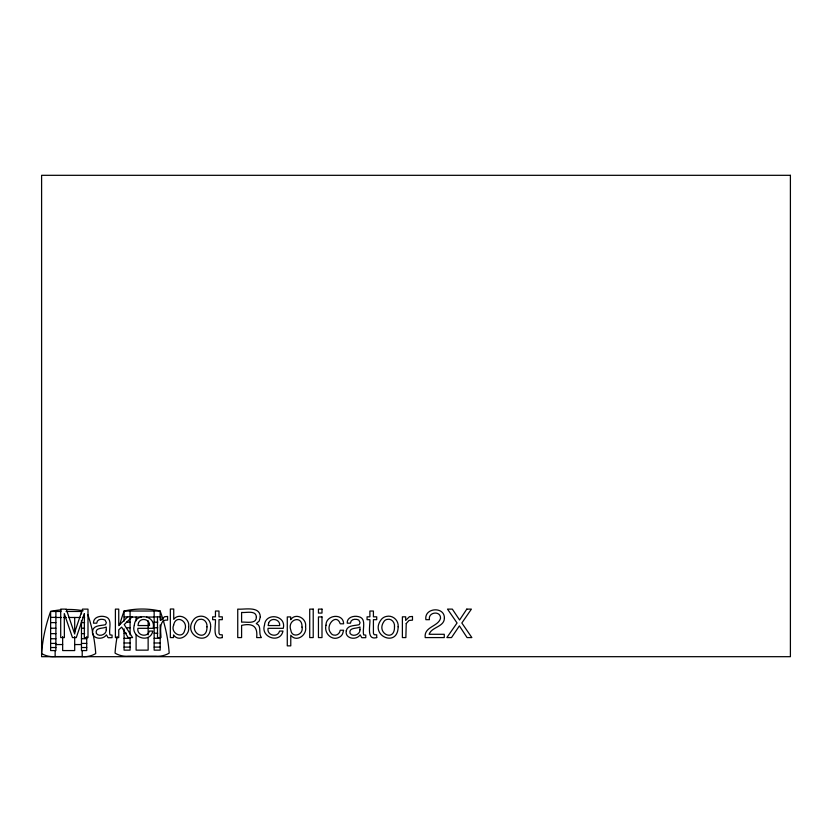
<?xml version="1.0" encoding="UTF-8"?>
<svg xmlns="http://www.w3.org/2000/svg" width="832" height="832" viewBox="0 0 832 832"><rect width="100%" height="100%" fill="white"/><g stroke="black" fill="none" stroke-linecap="round" stroke-linejoin="round"><path stroke-width="1.25" d="M127.702 616.824L118.747 625.643L118.747 609.118L115.398 609.118L115.398 637.582L118.747 637.582L118.747 629.793L121.67 627.12L128.149 637.582L132.6 637.582L124.207 624.603L132.163 616.824L124.072 616.928M61.006 611.458L50.627 611.458A154.918 154.918 0 0 0 41.6 653.578A22.474 22.474 0 0 0 55.141 656.583L82.212 656.583A22.474 22.474 0 0 0 95.742 653.578A154.918 154.918 0 0 0 92.955 633.381M66.092 611.458L81.567 611.458L81.463 613.87M154.149 616.928L160.805 616.824L160.805 620.412L164.507 616.741L167.586 616.46L167.586 620.142C158.402 618.935 160.95 632.414 160.982 637.582L157.487 637.582L157.487 616.824M131.29 617.053L141.482 617.053M146.546 617.053L154.149 617.053M50.627 617.354L55.89 617.354M82.514 617.354L84.614 617.354M55.89 617.479L61.526 617.479M63.565 617.479L66.269 617.479M68.671 617.479L80.33 617.479M126.474 622.18L130.083 622.18M154.149 622.18L157.758 622.18M50.627 622.617L55.89 622.617M81.463 622.617L84.614 622.617M126.474 627.786L130.083 627.786M154.149 627.786L157.758 627.786M50.627 628.212L55.89 628.212M81.463 628.212L84.614 628.212M124.072 633.214L126.474 633.214M154.149 633.214L157.758 633.214M50.627 633.641L55.89 633.641M81.463 633.641L84.614 633.641M124.072 638.321L130.083 638.321M154.149 638.321L160.17 638.321M50.627 638.747L55.89 638.747M81.463 638.747L86.726 638.747M124.072 642.99L130.083 642.99M154.149 642.99L160.17 642.99M50.627 643.417L55.89 643.417M81.463 643.417L86.726 643.417M55.89 644.55L62.66 644.55M74.693 644.55L81.463 644.55M124.072 647.098L130.083 647.098M154.149 647.098L160.17 647.098M50.627 647.525L55.89 647.525M81.463 647.525L86.726 647.525M160.17 620.079L160.17 611.031L124.072 611.031A154.918 154.918 0 0 0 119.756 624.77M160.17 624.915L160.17 650.146L154.149 650.146L154.149 611.031M148.138 620.87L148.138 634.868M148.138 637.416L148.138 650.146L136.105 650.146L136.105 634.868M136.105 617.053L136.105 620.87M130.083 611.031L130.083 617.053M130.083 618.322L130.083 634.868M130.083 637.416L130.083 650.146L124.072 650.146L124.072 628.867M124.072 621.13L124.072 611.031A82.222 82.222 0 0 1 160.17 611.031A154.918 154.918 0 0 1 169.187 653.151A22.474 22.474 0 0 1 155.657 656.157L128.575 656.157A22.474 22.474 0 0 1 115.045 653.151A154.918 154.918 0 0 1 117.156 636.49M86.726 636.688L86.726 650.572L81.463 650.572L81.463 620.506M82.212 650.572L82.212 656.583M74.693 617.479L74.693 634.026M74.693 636.574L74.693 650.572L62.66 650.572L62.66 636.574M55.89 611.458L55.89 650.572L50.627 650.572L50.627 611.458A82.222 82.222 0 0 1 61.402 609.783M55.141 650.572L55.141 656.583M66.248 609.492A82.222 82.222 0 0 1 83.158 610.74M87.922 614.858A154.918 154.918 0 0 1 92.706 632.206M84.406 613.569L84.323 637.582L87.994 637.582L87.994 609.118L82.524 609.118L74.402 633.183L66.227 609.118L60.705 609.118L60.705 637.582L64.386 637.582L64.282 613.569L72.467 637.582L76.284 637.582L84.406 613.569M301.995 627.078C304.086 634.774 291.845 638.851 290.815 630.157C286.894 619.434 302.526 614.474 301.995 627.078M173.649 625.102C170.04 633.152 182.801 639.787 184.694 630.302C188.885 621.046 175.698 614.099 173.649 625.102M188.614 626.808C190.247 635.055 178.984 642.845 173.555 634.93L173.555 637.582L170.342 637.582L170.342 609.014L173.732 609.014L173.732 619.351C179.026 612.3 190.258 618.571 188.614 626.808M210.61 626.766C210.465 648.482 181.043 635.315 193.929 619.33A8.57 8.57 0 0 1 198.931 616.418C205.182 614.858 211.307 620.412 210.61 626.766M326.019 625.196C323.762 632.986 331.822 641.482 339.466 637.114A7.124 7.124 0 0 0 342.607 633.807L343.616 630.24L340.226 630.24C339.82 633.36 336.918 635.898 333.715 635.066A4.274 4.274 0 0 1 330.886 633.069C324.449 626.018 336.357 612.425 340.226 623.802L343.616 623.802C343.481 612.695 325.676 614.765 326.019 625.196M398.143 626.766C397.987 648.482 368.566 635.315 381.451 619.33A8.57 8.57 0 0 1 386.464 616.418C392.704 614.858 398.84 620.412 398.143 626.766M134.326 625.217C130.135 637.468 150.103 644.03 152.818 631.072L149.386 631.072C147.701 637.978 136.479 635.679 137.894 628.316L153.109 628.316C156.437 615.129 135.148 611.978 134.326 625.217M264.482 625.217C260.291 637.468 280.27 644.03 282.974 631.072L279.552 631.072C277.857 637.978 266.635 635.679 268.06 628.316L283.265 628.316C286.603 615.129 265.304 611.978 264.482 625.217M305.552 626.746C307.382 634.93 296.525 642.803 290.774 635.253L290.774 645.861L287.279 645.861L287.279 616.928L290.67 616.928L290.67 619.674C295.724 612.248 307.091 618.53 305.552 626.746M256.391 617.157C256.464 624.53 245.898 621.639 241.602 622.159L241.602 612.425C245.887 613.09 256.204 609.804 256.391 617.157M92.539 630.77C90.917 638.768 102.648 640.692 106.444 634.837L108.098 637.707L112.06 637.676L112.06 635.107L109.98 634.889C108.326 629.335 113.381 618.384 104.853 616.668C100.214 615.399 93.101 617.25 93.496 623.168L96.751 623.168C96.834 618.977 102.19 618.53 105.092 620.069L106.361 622.658L105.529 624.676C101.202 625.83 93.704 624.967 92.539 630.77M346.258 630.77C344.635 638.768 356.356 640.692 360.152 634.837L361.816 637.707L365.768 637.676L365.768 635.107L363.688 634.889C362.034 629.335 367.089 618.384 358.571 616.668C353.922 615.399 346.819 617.25 347.204 623.168L350.459 623.168C350.553 618.977 355.898 618.53 358.81 620.069L360.079 622.658L359.237 624.676C354.91 625.83 347.422 624.967 346.258 630.77M444.402 618.051C444.361 627.11 431.662 626.746 429.104 634.286L444.267 634.286L444.267 637.582L425.214 637.582C423.748 626.527 438.36 626.746 440.544 618.207C440.679 610.324 427.825 612.05 429.437 619.674L425.89 619.674C423.946 607.589 444.61 606.164 444.402 618.051M206.97 626.87C207.293 642.585 188.25 633.37 196.31 621.712A4.742 4.742 0 0 1 199.472 619.424C204.006 618.124 207.553 622.565 206.97 626.87M394.493 626.87C394.815 642.585 375.783 633.37 383.833 621.712A4.742 4.742 0 0 1 386.994 619.424C391.539 618.124 395.075 622.565 394.493 626.87M260.302 616.793L259.251 620.974L256.287 623.594C261.695 625.56 258.679 632.289 260.634 636.314L261.394 637.582L256.662 637.582C257.92 626.454 252.834 622.866 241.602 625.373L241.602 637.582L237.744 637.582L237.744 609.118C244.473 609.762 259.896 605.665 260.302 616.793M106.267 629.834C106.548 634.577 99.018 637.395 96.346 633.412C94.754 627.245 102.918 628.867 106.267 627.026L106.267 629.834M359.975 629.834C360.256 634.577 352.726 637.395 350.064 633.412C348.462 627.245 356.626 628.867 359.975 627.026L359.975 629.834M406.224 623.563L405.87 637.582L402.386 637.582L402.386 616.824L405.694 616.824L405.694 620.412L409.406 616.741L412.485 616.46L412.485 620.142L409.001 620.464L406.224 623.563M138.476 623.106L137.987 625.55L149.521 625.55C150.207 619.102 140.473 617.042 138.476 623.106M268.632 623.106L268.154 625.55L279.687 625.55C280.363 619.102 270.639 617.042 268.632 623.106M466.804 609.118L459.597 620.006L452.327 609.118L447.502 609.118L457.059 622.991L446.857 637.582L451.516 637.582L459.399 625.882L467.074 637.582L471.858 637.582L461.843 622.991L471.401 609.118L466.804 609.118M222.3 637.582C211.713 640.65 215.987 624.957 215.457 619.674L212.649 619.674L212.649 616.824L215.457 616.824L215.457 611.031L218.982 611.031L218.982 616.824L222.3 616.824L222.3 619.674L218.982 619.674L218.982 633.225L219.721 634.681L222.3 634.837L222.3 637.582M376.719 637.582C366.132 640.65 370.406 624.957 369.886 619.674L367.068 619.674L367.068 616.824L369.886 616.824L369.886 611.031L373.412 611.031L373.412 616.824L376.719 616.824L376.719 619.674L373.412 619.674L373.412 633.225L374.14 634.681L376.719 634.837L376.719 637.582M790.4 175.313L41.6 175.313L41.6 656.687L790.4 656.687L790.4 175.313M313.217 609.118L309.722 609.118L309.722 637.582L313.217 637.582L313.217 609.118M321.994 609.118L318.448 609.118L318.448 613.07L321.994 613.07L321.994 609.118M321.994 616.928L318.448 616.928L318.448 637.582L321.994 637.582L321.994 616.928"/></g></svg>
